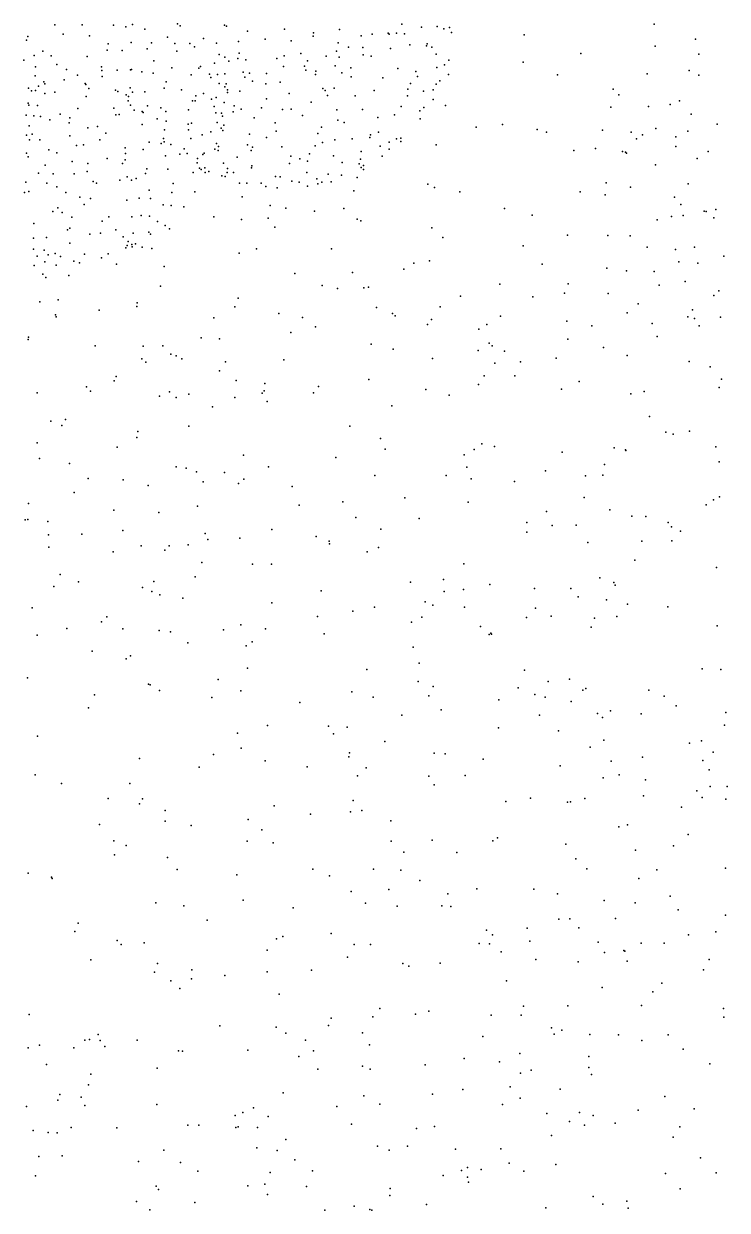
# Model space of a CAD drawing. Header units: metres. Extents: x -23.9 to 23.9, y -28.5 to 28.5.
# Drawn here: x -1.804 to 1.034, y -14.4 to -9.614 of the extents above; entities that cross this region are included whole.
import ezdxf

# ---------------------------------------------------------------- set-up
doc = ezdxf.new("R2010")
doc.units = ezdxf.units.M

msp = doc.modelspace()

# ---------------------------------------------------------------- linework, layer by layer
for p in [(-1.6791, -9.6183, 16.6543), (-1.569, -9.618, 16.7267), (-1.3651, -9.6171, 16.3463), (-1.1834, -9.6141, 8.1231), (-0.2793, -9.6157, 17.6895), (0.739, -9.6164, -1.8728), (-1.788, -9.6657, 19.0487), (-1.6455, -9.6559, 18.8928), (-1.5385, -9.6626, 18.8426), (-1.4423, -9.6198, 18.8083), (-1.3925, -9.6264, 16.5283), (-1.3152, -9.6358, 16.242), (-1.1728, -9.6231, 16.1335), (-0.9948, -9.6202, 16.0852), (-0.9864, -9.6243, 2.5216), (-0.9019, -9.6439, 16.0963), (-0.752, -9.6366, 16.1248), (-0.6371, -9.6641, 18.0022), (-0.6353, -9.6507, 16.1447), (-0.5301, -9.6371, 16.1755), (-0.4431, -9.6623, 17.8953), (-0.3982, -9.6561, 3.0317), (-0.3344, -9.6516, 9.7505), (-0.3301, -9.6559, 17.4563), (-0.3007, -9.6518, 17.5754), (-0.2679, -9.6551, 16.3447), (-0.1991, -9.6284, 16.4288), (-0.1367, -9.6259, 16.526), (-0.1095, -9.6348, 17.0367), (-0.087, -9.6293, 16.6683), (-0.0784, -9.6488, 16.7638), (0.2151, -9.6584, 11.775), (-1.793, -9.681, 19.2301), (-1.4639, -9.6951, 16.703), (-1.3713, -9.6892, 16.4668), (-1.2882, -9.6911, 16.3046), (-1.2237, -9.6683, 18.4452), (-1.1944, -9.6932, 18.355), (-1.134, -9.6937, 16.2069), (-1.1146, -9.7071, 18.2495), (-1.0794, -9.6734, 18.1509), (-1.0259, -9.6921, 16.161), (-0.9378, -9.6864, 18.004), (-0.8298, -9.677, 17.9954), (-0.7253, -9.6829, 17.9939), (-0.5354, -9.6913, 12.4591), (-0.4944, -9.7089, 6.0498), (-0.4364, -9.7097, 17.7756), (-0.3241, -9.7139, 16.303), (-0.2469, -9.6996, 17.2673), (-0.1799, -9.7027, 17.1708), (-0.1766, -9.6953, 16.475), (-0.1581, -9.7089, 3.3468), (0.7428, -9.7046, 14.4957), (0.9058, -9.6763, 11.6536), (-1.8042, -9.7615, 16.6313), (-1.762, -9.742, 19.1479), (-1.7266, -9.7254, 16.6502), (-1.6932, -9.7431, 18.8652), (-1.5485, -9.7458, 18.7793), (-1.4677, -9.7201, 18.7363), (-1.407, -9.7223, 18.6734), (-1.3062, -9.7159, 18.4944), (-1.1861, -9.7246, 16.2778), (-1.0156, -9.7383, 18.0682), (-0.9927, -9.7492, 3.4614), (-0.9407, -9.7539, 13.3255), (-0.9346, -9.7334, 16.1617), (-0.9081, -9.7595, 17.8411), (-0.7831, -9.7539, 16.1489), (-0.754, -9.7436, 17.9125), (-0.6868, -9.7348, 16.1496), (-0.5836, -9.7445, 16.1696), (-0.5427, -9.7243, 13.0269), (-0.5318, -9.7495, 3.3476), (-0.4354, -9.7393, 17.5238), (-0.4031, -9.7449, 17.3898), (-0.1401, -9.7374, 17.0886), (-0.0895, -9.7608, 16.8142), (0.4433, -9.7343, 15.9588), (0.9189, -9.7363, 4.6803), (-1.7567, -9.7878, 9.8859), (-1.6706, -9.7784, 16.6885), (-1.6316, -9.7986, 18.7576), (-1.4904, -9.7881, 18.6743), (-1.4892, -9.8022, 16.794), (-1.4277, -9.8008, 16.7174), (-1.373, -9.7998, 18.5644), (-1.3698, -9.7992, 16.5776), (-1.3283, -9.8083, 16.4984), (-1.2796, -9.7633, 16.4025), (-1.2062, -9.7914, 16.3341), (-1.0973, -9.7936, 18.2445), (-1.0916, -9.7868, 17.4331), (-1.0341, -9.7729, 11.1378), (-0.9773, -9.7656, 6.1464), (-0.9191, -9.8096, 17.7088), (-0.7563, -9.787, 17.8061), (-0.671, -9.7859, 6.5165), (-0.6663, -9.8008, 17.7374), (-0.6593, -9.7638, 17.8395), (-0.6262, -9.8053, 17.6632), (-0.5473, -9.7844, 17.6404), (-0.4847, -9.7916, 16.223), (-0.2953, -9.7953, 17.289), (-0.2229, -9.8072, 16.4564), (-0.1373, -9.791, 16.6121), (-0.1071, -9.7804, 16.72), (0.2104, -9.7687, 7.064), (0.881, -9.803, 2.1051), (-1.7576, -9.8244, 19.0128), (-1.7237, -9.8486, 16.6943), (-1.7189, -9.8564, 12.606), (-1.6412, -9.8407, 7.6661), (-1.5871, -9.822, 16.7651), (-1.5557, -9.8547, 18.6374), (-1.4873, -9.8263, 13.2066), (-1.2818, -9.8136, 18.4599), (-1.2299, -9.8487, 17.2777), (-1.1281, -9.8197, 16.2896), (-1.0553, -9.8175, 2.0223), (-1.0496, -9.8316, 17.5234), (-1.023, -9.8184, 18.1006), (-1.0154, -9.855, 16.2398), (-0.993, -9.8156, 17.4281), (-0.9873, -9.8568, 17.9388), (-0.912, -9.8296, 16.1907), (-0.894, -9.8138, 17.5908), (-0.8806, -9.8452, 8.2214), (-0.8279, -9.8565, 17.5151), (-0.8247, -9.8142, 17.6567), (-0.7701, -9.8502, 16.1812), (-0.6273, -9.8194, 17.5732), (-0.5202, -9.8123, 17.507), (-0.4835, -9.8279, 4.7171), (-0.3551, -9.8324, 16.3234), (-0.2437, -9.8556, -0.004), (-0.2152, -9.8266, 17.1639), (-0.1403, -9.8579, 16.6737), (-0.126, -9.8448, 16.8893), (-0.0902, -9.8191, 11.071), (0.3496, -9.8206, 10.5057), (0.7112, -9.8165, 11.4032), (0.9194, -9.8216, 7.2006), (-1.7845, -9.8735, 19.329), (-1.7731, -9.8848, 18.7789), (-1.7573, -9.8834, 19.2497), (-1.7446, -9.8656, 19.1187), (-1.7187, -9.8959, 15.6086), (-1.6788, -9.8905, 18.6566), (-1.5533, -9.8593, 8.1518), (-1.5411, -9.8749, 16.8227), (-1.4337, -9.8817, 0.03), (-1.4247, -9.887, 18.5422), (-1.3914, -9.9012, 16.7566), (-1.375, -9.873, 9.7501), (-1.3652, -9.8906, 16.6579), (-1.3157, -9.8892, 16.5354), (-1.2373, -9.8745, 16.4109), (-1.1675, -9.8801, 18.3572), (-1.1104, -9.9054, 17.4808), (-1.0793, -9.8949, 16.2867), (-0.9933, -9.8684, 17.6053), (-0.9822, -9.8805, 17.7226), (-0.9822, -9.8911, 17.8413), (-0.9322, -9.8855, 17.4627), (-0.7335, -9.8958, 5.5947), (-0.5972, -9.8747, 17.4521), (-0.588, -9.884, 16.2185), (-0.578, -9.904, 6.9493), (-0.5513, -9.8742, 0.1819), (-0.4668, -9.9045, 16.2792), (-0.3905, -9.8829, 17.3227), (-0.2554, -9.9043, 17.1695), (-0.2544, -9.8775, 10.5925), (-0.191, -9.8863, 17.0721), (-0.1517, -9.8812, 16.9808), (0.5743, -9.878, 16.5729), (0.5963, -9.9008, 5.15), (-1.7864, -9.934, 18.869), (-1.7842, -9.9426, 16.7219), (-1.7487, -9.9435, 19.0739), (-1.552, -9.9077, 10.2244), (-1.3828, -9.9254, 16.8617), (-1.3812, -9.9072, 17.0824), (-1.3728, -9.9427, 17.1752), (-1.3055, -9.9449, 17.2881), (-1.2513, -9.9529, 16.5003), (-1.123, -9.9256, 11.6611), (-1.1123, -9.9257, 18.2805), (-1.0469, -9.9183, 17.357), (-1.0363, -9.9474, 18.1378), (-1.0276, -9.9118, 5.7699), (-0.996, -9.9314, 18.0052), (-0.9554, -9.945, 1.5247), (-0.8446, -9.9533, 16.2453), (-0.8248, -9.9167, 17.4258), (-0.6443, -9.9311, 17.4081), (-0.2808, -9.9482, 16.4823), (-0.19, -9.9515, 16.9476), (-0.1521, -9.9195, 16.8027), (-0.1031, -9.9435, 4.4541), (0.5644, -9.95, 15.0474), (0.7168, -9.9474, 15.4185), (0.8039, -9.9403, 10.8018), (0.8417, -9.9249, -1.4604), (-1.7941, -9.9827, 18.5972), (-1.7633, -9.986, 18.9882), (-1.7368, -9.9887, 16.7747), (-1.6566, -9.9784, 16.8075), (-1.6187, -9.9941, 7.3376), (-1.5853, -9.9562, 16.8515), (-1.4401, -9.9545, 16.9451), (-1.4332, -9.9817, 17.0906), (-1.4192, -9.9797, 16.2118), (-1.3593, -9.9624, 18.498), (-1.3263, -9.9681, 16.9091), (-1.3227, -9.9716, 6.8737), (-1.2665, -9.9974, 16.5982), (-1.2311, -9.9679, 17.3418), (-1.1391, -9.9618, 17.2579), (-1.0286, -9.9728, 17.6559), (-1.0065, -9.9743, 16.3087), (-1.0016, -9.9868, 17.7759), (-0.9592, -9.9693, 17.3574), (-0.9276, -9.9582, 16.2645), (-0.8744, -9.9937, 17.3648), (-0.7597, -9.9605, 16.2384), (-0.7248, -9.9585, 17.4005), (-0.6795, -9.9837, 16.2662), (-0.5415, -9.962, 17.3537), (-0.4373, -9.9605, 17.3039), (-0.3754, -9.9917, 17.2201), (-0.3078, -9.9812, 17.1631), (-0.2064, -9.9656, 16.6624), (-0.2053, -9.9973, 16.8327), (0.8886, -9.9785, 6.5854), (-1.7819, -10.0256, 19.2858), (-1.6993, -10.002, 1.1673), (-1.6214, -10.0142, 18.5769), (-1.5455, -10.0346, 4.5072), (-1.507, -10.0285, 17.0304), (-1.3261, -10.0199, 17.227), (-1.2362, -10.0417, 17.0393), (-1.229, -10.0065, 17.127), (-1.1402, -10.0196, 17.3955), (-1.1391, -10.0419, 3.7067), (-1.1275, -10.0152, 18.2836), (-1.0244, -10.012, 17.298), (-1.0083, -10.0356, 0.0427), (-1.0007, -10.0449, 17.8409), (-0.9974, -10.0232, 17.9263), (-0.7894, -10.0141, 17.363), (-0.7852, -10.0472, 7.8219), (-0.603, -10.0315, 13.2257), (-0.5376, -10.0036, 5.1312), (-0.5109, -10.0125, 16.3392), (0.0206, -10.0313, 7.2349), (0.1269, -10.0207, 11.4098), (0.2668, -10.0402, 9.9272), (0.5304, -10.0431, 6.4123), (0.7456, -10.0366, 7.5805), (0.8757, -10.0474, -2.3655), (0.9938, -10.0188, 0.4039), (-1.7924, -10.0639, 18.9185), (-1.7803, -10.0818, 19.0058), (-1.7703, -10.0589, 19.1861), (-1.739, -10.0818, 18.5487), (-1.6181, -10.0657, 16.935), (-1.4974, -10.0827, 17.1505), (-1.4724, -10.0554, 18.5276), (-1.2977, -10.0918, 18.425), (-1.2497, -10.0969, 17.3851), (-1.2408, -10.0775, 16.908), (-1.2375, -10.0908, 16.8031), (-1.1301, -10.077, 17.1407), (-1.0847, -10.0621, 17.5667), (-1.0494, -10.0501, 18.1379), (-1.0266, -10.0966, 17.7691), (-0.8932, -10.0599, 16.3307), (-0.8252, -10.0734, 17.3084), (-0.6183, -10.0571, 17.3131), (-0.599, -10.0933, 1.1548), (-0.5484, -10.0817, 16.3886), (-0.4797, -10.0782, 17.217), (-0.4082, -10.0735, 0.5921), (-0.4052, -10.0626, 16.4692), (-0.3724, -10.0521, 17.1549), (-0.3295, -10.0923, 17.0118), (-0.2997, -10.078, 16.651), (-0.2834, -10.0761, 16.9302), (-0.2831, -10.0897, 16.836), (0.3046, -10.0518, 0.5329), (0.6464, -10.0515, 4.7436), (0.6676, -10.0777, 3.3866), (0.6924, -10.0626, 11.1443), (0.8263, -10.0704, 5.649), (-1.7936, -10.1355, 19.1557), (-1.7032, -10.1226, 5.5659), (-1.6703, -10.1353, 16.9812), (-1.5916, -10.1047, 18.5361), (-1.5629, -10.1031, 17.0863), (-1.3949, -10.1151, 18.4762), (-1.3934, -10.1376, 7.6414), (-1.3217, -10.1208, 17.344), (-1.2109, -10.1018, 16.7105), (-1.1738, -10.1402, 16.847), (-1.1566, -10.1192, 16.6335), (-1.1442, -10.1371, 17.5256), (-1.0817, -10.1413, 17.0831), (-1.0763, -10.1358, 16.5367), (-1.0335, -10.12, 17.9928), (-1.02, -10.1248, 17.1671), (-1.0181, -10.1089, 17.8932), (-0.9012, -10.1026, 11.2641), (-0.8861, -10.1252, 16.408), (-0.8818, -10.1116, 17.255), (-0.7624, -10.1103, 16.362), (-0.6513, -10.1394, 16.4251), (-0.6289, -10.1071, 7.5196), (-0.4422, -10.1298, 16.5289), (-0.3665, -10.1074, 16.6037), (-0.3304, -10.1194, 16.7399), (-0.1401, -10.1025, 0.3431), (0.4151, -10.1252, 11.6254), (0.5027, -10.1175, 10.6263), (0.611, -10.1297, 7.0421), (0.6235, -10.1325, 12.1268), (0.6275, -10.1361, 18.0838), (0.827, -10.1092, 6.2135), (0.957, -10.1288, 2.5094), (-1.7865, -10.1511, 16.9309), (-1.7181, -10.1852, 18.5127), (-1.6082, -10.1691, 17.1525), (-1.5461, -10.1775, 17.2287), (-1.468, -10.1574, 18.4888), (-1.4061, -10.1774, 17.3186), (-1.3954, -10.1624, 10.6829), (-1.2318, -10.1463, 18.3532), (-1.1041, -10.175, 16.7009), (-1.1031, -10.1578, 18.1675), (-0.9987, -10.1766, 17.0911), (-0.9426, -10.1527, 16.4701), (-0.8837, -10.1875, 17.1459), (-0.7326, -10.1778, 16.4633), (-0.7267, -10.1477, 17.2213), (-0.6905, -10.1596, 3.4579), (-0.6598, -10.1681, 5.4026), (-0.5549, -10.1466, 17.1667), (-0.5192, -10.1739, 17.0934), (-0.4512, -10.1789, 11.1093), (-0.4449, -10.161, 17.0424), (-0.4331, -10.1853, 16.9424), (-0.358, -10.1486, 16.8342), (0.7444, -10.1838, -1.9474), (0.9127, -10.1583, 17.7323), (-1.7444, -10.2165, 17.109), (-1.6856, -10.219, 17.2156), (-1.6001, -10.2197, 17.283), (-1.5481, -10.2096, 18.4902), (-1.3873, -10.2317, 13.2927), (-1.3502, -10.2386, 10.2323), (-1.3124, -10.2177, 15.9344), (-1.3081, -10.199, 18.3864), (-1.2226, -10.2002, 17.4583), (-1.1205, -10.2138, 17.6301), (-1.0953, -10.197, 1.2965), (-1.0886, -10.2016, 16.8293), (-1.0731, -10.195, 16.9537), (-1.0727, -10.2143, 17.773), (-1.0571, -10.2103, 17.8726), (-1.0052, -10.2278, 16.7411), (-0.9915, -10.2305, 16.9193), (-0.9835, -10.2147, 17.0076), (-0.9824, -10.1978, 4.5085), (-0.9573, -10.2142, 11.5954), (-0.8854, -10.1947, 7.1003), (-0.7885, -10.2302, 16.5667), (-0.7697, -10.2313, 17.079), (-0.6619, -10.2145, 16.5464), (-0.6211, -10.2394, 16.63), (-0.5754, -10.2205, 17.028), (-0.5228, -10.2243, 16.9471), (-0.4588, -10.2339, 2.6173), (-0.4429, -10.1935, 16.7089), (-0.4338, -10.2026, 16.8217), (-1.7956, -10.253, 17.2098), (-1.7111, -10.2571, 17.2914), (-1.6706, -10.2717, 18.4648), (-1.5241, -10.2502, 6.8084), (-1.5105, -10.2566, 17.3249), (-1.4169, -10.2445, 18.4191), (-1.3689, -10.2451, 9.8396), (-1.2985, -10.285, 18.3067), (-1.2014, -10.2582, 17.5434), (-0.9338, -10.2568, 16.7752), (-0.9041, -10.2566, 16.9408), (-0.8463, -10.2565, 16.6603), (-0.8279, -10.2707, 16.8939), (-0.7822, -10.2764, 16.7542), (-0.722, -10.2494, 16.6251), (-0.6924, -10.2536, 16.9959), (-0.6596, -10.2688, 16.8748), (-0.6181, -10.26, 16.731), (-0.602, -10.2526, 10.7726), (-0.5637, -10.2518, 16.8358), (-0.4719, -10.2878, 12.9594), (-0.1737, -10.2615, 4.163), (-0.1471, -10.2742, 9.8229), (0.5458, -10.2559, 15.7633), (0.6444, -10.2728, 18.5728), (0.8758, -10.2602, 3.1439), (-1.8017, -10.295, -0.0656), (-1.7831, -10.2904, 18.4365), (-1.6339, -10.2944, 17.3302), (-1.5776, -10.3138, 18.4218), (-1.5347, -10.3188, 15.5335), (-1.388, -10.3261, 18.3467), (-1.3389, -10.3178, 12.1399), (-1.2923, -10.3196, 17.508), (-1.2065, -10.2952, 18.2004), (-1.1142, -10.2925, 17.8622), (-0.9227, -10.312, 3.806), (-0.0449, -10.2925, 11.6162), (0.4403, -10.2915, 16.486), (0.5422, -10.3041, 5.0253), (0.8214, -10.3139, 0.615), (-1.6874, -10.372, 18.3874), (-1.6671, -10.3562, 0.9369), (-1.6493, -10.3755, 17.3918), (-1.5597, -10.343, 7.9362), (-1.2423, -10.3441, 17.5825), (-1.2089, -10.3466, 18.125), (-1.1582, -10.3525, 17.9247), (-0.81, -10.3466, 1.8913), (-0.7466, -10.358, 4.3203), (-0.6306, -10.3694, 10.367), (-0.5121, -10.3588, 2.219), (0.1359, -10.3592, 6.5974), (0.8463, -10.343, 7.2321), (0.9412, -10.3697, 14.9251), (0.9492, -10.3711, 12.3272), (0.9886, -10.3636, 10.6296), (-1.7635, -10.4193, 17.4513), (-1.6098, -10.3949, 4.8391), (-1.4876, -10.4104, 17.4721), (-1.4608, -10.3932, 18.3091), (-1.3682, -10.3925, 18.2539), (-1.33, -10.3871, 17.5509), (-1.2967, -10.3899, 18.1822), (-1.2649, -10.4115, 17.6938), (-1.233, -10.4272, 17.8941), (-1.0369, -10.3924, 7.998), (-0.9252, -10.4037, 10.6269), (-0.8175, -10.3979, 0.925), (-0.4595, -10.402, 3.6912), (-0.4448, -10.4091, 11.8293), (0.247, -10.3856, 2.276), (0.7518, -10.405, 5.5668), (0.8089, -10.3915, 7.7865), (0.8569, -10.3873, 10.9906), (0.9805, -10.3969, -1.586), (-1.7647, -10.4789, 17.5368), (-1.7119, -10.4767, 18.251), (-1.627, -10.4447, 17.4788), (-1.6184, -10.4383, 18.3023), (-1.5369, -10.4628, 17.5236), (-1.4947, -10.4593, 18.2359), (-1.432, -10.4455, 17.5548), (-1.4027, -10.4739, 18.14), (-1.3633, -10.4588, 17.6412), (-1.3001, -10.4552, 18.0233), (-1.2932, -10.4628, 17.8358), (-1.2164, -10.4412, 0.0622), (-0.7914, -10.4344, 5.0696), (-0.1583, -10.437, 2.4533), (-0.113, -10.4761, 9.505), (0.3898, -10.467, 11.5829), (0.5519, -10.4686, 1.6872), (0.6422, -10.4692, 12.1743), (-1.7649, -10.5239, 18.1508), (-1.7214, -10.527, 17.6169), (-1.6178, -10.4995, 18.2145), (-1.3924, -10.5178, 9.584), (-1.3872, -10.5085, 18.0361), (-1.3825, -10.4929, 14.8495), (-1.3683, -10.5049, 17.7676), (-1.3666, -10.5139, 17.9242), (-1.3528, -10.5016, 14.2122), (-1.3266, -10.515, -0.3163), (-1.2879, -10.5202, 0.9661), (-0.8645, -10.5218, 6.3716), (-0.5629, -10.5226, 1.633), (0.211, -10.5093, 6.2352), (0.7104, -10.5158, 4.7563), (0.8252, -10.524, 15.6557), (0.9017, -10.5153, 16.807), (-1.7497, -10.5511, 17.6945), (-1.7195, -10.5749, 17.9838), (-1.7058, -10.5458, 14.7345), (-1.677, -10.5405, 18.133), (-1.6557, -10.5531, 17.6818), (-1.6021, -10.5715, 17.9852), (-1.5592, -10.5439, 17.6874), (-1.4907, -10.5587, 17.921), (-1.4632, -10.5421, 17.7921), (-0.9353, -10.5396, 13.179), (-0.1667, -10.5709, 17.4285), (0.8394, -10.5742, -2.0211), (1.0199, -10.5509, 17.5125), (-1.7614, -10.5897, 5.5268), (-1.6731, -10.5885, 17.8682), (-1.5786, -10.5781, 17.904), (-1.4294, -10.5837, 12.4867), (-1.2371, -10.5933, 6.9965), (-0.7103, -10.6213, 12.8443), (-0.4776, -10.6174, 2.7013), (-0.2703, -10.6037, 0.6609), (-0.2306, -10.5804, 16.6419), (0.2875, -10.5838, 7.5309), (0.548, -10.6006, 16.0075), (0.6279, -10.6107, 3.0064), (0.739, -10.6131, 5.9334), (0.9153, -10.5794, -2.3751), (-1.7272, -10.6241, 14.2095), (-1.7154, -10.6376, 12.1896), (-1.6226, -10.6293, 7.1474), (-0.5998, -10.6701, 16.4783), (0.1166, -10.6643, 1.7581), (0.3927, -10.6631, 7.2052), (0.7599, -10.6686, 1.2276), (0.8645, -10.6533, 7.3902), (-1.2522, -10.6719, 12.9317), (-0.5377, -10.682, 3.3977), (-0.4314, -10.6791, 17.0504), (-0.4138, -10.6767, 1.3586), (-0.0419, -10.7125, 16.3513), (0.2496, -10.716, 17.5131), (0.3776, -10.7005, 18.2174), (0.5539, -10.702, 18.6524), (0.9797, -10.7098, 12.2246), (1.0008, -10.6919, 8.8969), (-1.7386, -10.7358, -0.57), (-1.6656, -10.7272, -2.9243), (-1.3482, -10.7552, 15.1266), (-1.3463, -10.7404, 7.8706), (-0.9526, -10.7559, 7.2763), (-0.939, -10.7204, 8.0862), (-0.3815, -10.7586, 16.2073), (-0.1247, -10.7564, 14.7638), (0.6747, -10.7436, 11.2425), (-1.676, -10.7884, -3.2631), (-1.6732, -10.7968, 17.0797), (-1.4995, -10.7693, 9.9264), (-1.0378, -10.8008, 14.019), (-0.7753, -10.7823, 16.8292), (-0.6799, -10.7983, 17.8923), (-0.3168, -10.7828, 14.4151), (-0.3058, -10.7926, 18.2024), (-0.1586, -10.8072, 10.1873), (0.1189, -10.7939, 16.9918), (0.3868, -10.8131, 2.5874), (0.6308, -10.7795, 8.4454), (0.8756, -10.7966, 18.8584), (0.8945, -10.7683, 10.5868), (0.9017, -10.8027, 4.9805), (1.0069, -10.7973, 5.3672), (-0.7271, -10.8595, 10.432), (-0.627, -10.8371, 14.8818), (-0.1752, -10.8269, 3.5922), (0.0318, -10.8462, 2.4538), (0.0639, -10.8265, 0.6502), (0.488, -10.833, 17.7976), (0.7317, -10.8225, 16.3061), (0.9202, -10.8324, 15.9197), (-1.7866, -10.888, -2.5445), (-1.7854, -10.8789, 7.4633), (-1.0883, -10.8806, 5.7901), (-1.0147, -10.8846, 6.6284), (-0.4031, -10.9063, 2.9737), (0.0735, -10.902, 14.4407), (0.3911, -10.8863, 3.358), (0.7517, -10.8758, 17.3422), (-1.516, -10.9136, 0.7474), (-1.3219, -10.9142, 10.334), (-1.2427, -10.9132, -4.4596), (-1.2102, -10.9464, -4.0762), (-1.1889, -10.9529, -0.4166), (-0.3135, -10.9265, 18.5751), (0.0295, -10.9315, 15.0458), (0.0853, -10.9128, 7.4441), (0.1349, -10.9349, 17.9637), (0.5353, -10.9195, 1.0989), (0.6303, -10.952, 2.9994), (-1.3283, -10.9659, 17.6462), (-1.3116, -10.979, 13.8636), (-1.1663, -10.965, -3.0887), (-0.9901, -10.9774, -0.0223), (-0.7545, -10.9698, 6.9693), (-0.1554, -10.9642, 1.0508), (0.096, -10.9826, 16.1852), (0.2004, -10.9777, 6.8576), (0.344, -10.9627, 1.3955), (0.8804, -10.9758, 11.8691), (0.9652, -10.9984, -1.846), (-1.4388, -11.0543, 16.5475), (-1.4309, -11.0363, 9.1868), (-1.0148, -11.0138, 15.117), (-0.9466, -11.0529, 7.9115), (-0.4119, -11.049, 10.3282), (0.0529, -11.0342, 8.2325), (0.1765, -11.0348, 1.0525), (1.0113, -11.0477, 6.1174), (-1.5513, -11.0792, 12.9628), (-1.5354, -11.0954, -4.5205), (-1.216, -11.0981, 18.112), (-0.8345, -11.0942, 14.1033), (-0.8311, -11.0655, 18.7366), (-0.615, -11.0771, -4.1581), (-0.1813, -11.0891, 16.0126), (0.0312, -11.0685, 18.9287), (0.3656, -11.0878, 16.9094), (0.436, -11.0568, 2.3033), (0.6986, -11.098, 18.5683), (1.0015, -11.0807, 8.4026), (-1.7504, -11.1033, 6.5037), (-1.2567, -11.1164, 5.9895), (-1.1887, -11.1211, -0.7298), (-1.1384, -11.1076, 6.4029), (-0.9519, -11.1222, -4.8512), (-0.8416, -11.1041, -0.8352), (-0.8219, -11.1381, 7.4724), (-0.6352, -11.1024, 15.2081), (-0.0881, -11.1124, 14.1096), (0.6457, -11.1066, 9.8707), (-1.0432, -11.1597, 0.2657), (-0.3191, -11.1551, 19.1539), (-1.6949, -11.2176, 17.699), (-1.6498, -11.2344, 0.7095), (-1.6355, -11.21, -4.1962), (-1.1378, -11.2366, 16.503), (-0.4887, -11.237, 14.0501), (0.7202, -11.1987, 7.1046), (-1.3485, -11.2831, -2.374), (-1.3434, -11.259, 10.3387), (-0.3645, -11.287, 15.3645), (0.7866, -11.2612, 6.2888), (0.816, -11.2696, 2.6801), (0.8813, -11.2578, 15.4979), (-1.7506, -11.3039, 16.1033), (-1.4267, -11.3224, -4.867), (-0.3466, -11.3293, 3.284), (0.0129, -11.3317, 19.3421), (0.0441, -11.3086, 2.1449), (0.095, -11.3196, 10.3058), (0.5772, -11.3248, 15.7475), (0.6234, -11.3332, 3.3122), (0.6243, -11.3354, 6.6326), (0.9882, -11.3205, 19.024), (-1.7407, -11.3676, 12.6447), (-1.62, -11.3877, 15.1169), (-0.9169, -11.3548, 16.2112), (-0.5452, -11.3631, -3.942), (-0.0272, -11.3529, 15.3175), (0.3682, -11.3423, 18.5653), (1.0021, -11.3815, 7.3443), (-1.1895, -11.401, 7.8468), (-1.1486, -11.4065, 15.1208), (-1.1068, -11.4209, -2.5771), (-0.9938, -11.4239, 10.4306), (-0.8162, -11.4015, 15.8642), (-0.3871, -11.436, -4.3173), (-0.1004, -11.4366, 15.8201), (-0.0168, -11.4019, 7.8833), (0.3011, -11.4171, 15.028), (0.4622, -11.437, 18.9511), (0.5325, -11.4348, 13.9671), (0.539, -11.3913, 14.3905), (-1.5442, -11.4481, -0.6216), (-1.4028, -11.4538, 6.4164), (-1.3017, -11.4771, -1.0425), (-1.08, -11.4611, 0.1105), (-0.9383, -11.4682, 18.7955), (-0.9156, -11.4508, -3.673), (-0.7206, -11.4801, 7.015), (0.0004, -11.45, 3.4914), (0.176, -11.46, 7.4342), (-1.6009, -11.5042, 0.4874), (-0.266, -11.5259, -0.673), (0.4567, -11.5244, 10.0733), (1.0028, -11.5217, 4.6003), (-1.7848, -11.5495, 8.1143), (-1.4412, -11.5758, 16.413), (-1.103, -11.5598, -3.3256), (-0.6923, -11.556, 14.1396), (-0.5167, -11.5424, 2.7035), (-0.0116, -11.5442, 14.0758), (0.5607, -11.5746, 8.4546), (0.9488, -11.5551, 12.0691), (0.9789, -11.5343, 18.6211), (-1.7978, -11.6146, -0.1063), (-1.7875, -11.6142, 13.7991), (-1.7064, -11.6221, 14.8587), (-1.2589, -11.5848, 18.3603), (-0.4647, -11.6057, 3.0569), (-0.2092, -11.6102, 10.2901), (0.2262, -11.6258, 18.2369), (0.3047, -11.5816, 19.3023), (0.6494, -11.6007, 18.3451), (0.705, -11.6021, 11.7038), (0.7951, -11.6262, 2.678), (-1.7044, -11.6757, 16.1937), (-1.5703, -11.6721, 7.5941), (-1.4037, -11.6586, 14.1213), (-1.0727, -11.6696, 6.6042), (-0.8037, -11.6538, 15.0971), (-0.364, -11.6524, -0.1287), (0.2259, -11.6641, 7.9933), (0.3283, -11.6381, 3.4447), (0.4249, -11.6362, 15.5042), (0.8097, -11.6433, 11.1611), (0.846, -11.6603, 14.8073), (-1.331, -11.7192, 14.8664), (-1.217, -11.7202, 9.6664), (-1.1407, -11.7162, 10.0567), (-1.0615, -11.6948, 14.3308), (-0.932, -11.689, -1.2229), (-0.6246, -11.6827, 7.4521), (-0.5715, -11.7008, 8.1216), (-0.5711, -11.7113, 10.2289), (0.4718, -11.7058, 11.1441), (0.6896, -11.7015, 9.1051), (0.8106, -11.7003, 7.5375), (-1.7025, -11.7252, 17.6474), (-1.4439, -11.7435, -0.0918), (-1.2343, -11.7374, -5.4044), (-0.4181, -11.7441, 19.4387), (-0.3723, -11.7264, 15.3061), (-1.0862, -11.7872, 16.5276), (-0.8807, -11.7934, 14.7081), (-0.8051, -11.7934, -3.743), (-0.0282, -11.7921, 19.4742), (0.6611, -11.7777, 3.1085), (0.9903, -11.8072, 13.5478), (-1.6573, -11.8349, -3.5159), (-1.5829, -11.8645, -0.4424), (-1.2789, -11.8633, -3.3126), (-1.1131, -11.8445, 16.0059), (-0.2439, -11.8667, 7.3332), (-0.1109, -11.8552, 7.6464), (0.5196, -11.8489, 18.7141), (-1.6829, -11.8832, -4.3153), (-1.3253, -11.8878, -2.6075), (-1.2872, -11.9045, 6.8417), (-0.6043, -11.9012, 15.5362), (-0.1082, -11.9042, 16.8942), (-0.0299, -11.8956, 3.2815), (0.0756, -11.8752, 15.0374), (0.2562, -11.8917, 9.2922), (0.4026, -11.8921, 13.6617), (0.577, -11.8682, 14.8814), (0.5823, -11.8784, 12.1888), (-1.2554, -11.917, 7.7499), (-1.1627, -11.931, -3.7635), (-0.803, -11.9493, 18.8147), (-0.185, -11.946, 10.34), (-0.1543, -11.959, 8.0472), (0.4327, -11.9255, 11.707), (0.5467, -11.9376, 8.1573), (0.6312, -11.9556, 15.3455), (-1.7708, -11.9705, 7.8713), (-1.4683, -12.0059, 17.6439), (-0.6192, -12.0042, 14.5069), (-0.4759, -11.983, -0.067), (-0.3886, -11.9676, -0.8996), (-0.1983, -12.0073, 2.7703), (-0.0266, -11.967, 2.4457), (0.2246, -12.009, 14.7131), (0.2602, -11.9715, 16.6229), (0.3233, -12.0029, 2.4926), (0.588, -12.0047, 19.5408), (0.7946, -11.9664, 13.239), (-1.63, -12.0536, -2.7099), (-1.4907, -12.0265, -4.0356), (-1.4044, -12.054, -2.9747), (-0.9976, -12.0592, -5.1496), (-0.9283, -12.039, 7.1482), (-0.8293, -12.0549, 19.2279), (-0.2392, -12.0281, 15.0061), (0.0383, -12.0456, 8.5172), (0.4853, -12.0472, 9.6376), (0.4988, -12.0122, 2.7845), (0.993, -12.0419, 7.9149), (-1.7506, -12.08, -3.1416), (-1.2574, -12.0614, 16.6934), (-1.2124, -12.0665, -0.0154), (-0.5924, -12.0745, -4.3462), (0.0732, -12.0769, 14.3606), (0.0804, -12.0722, 3.0129), (0.083, -12.0763, 10.7875), (-1.5285, -12.1453, 7.6491), (-1.1427, -12.1113, 18.472), (-0.9072, -12.1234, -1.093), (-0.8829, -12.1076, -3.9537), (-0.2336, -12.1282, 17.1844), (-1.3906, -12.1752, -0.3235), (-1.3736, -12.164, 18.0782), (-0.2087, -12.1937, 19.7241), (-0.9008, -12.2135, 9.9616), (-0.4199, -12.218, 10.3182), (0.2161, -12.2217, 19.6367), (0.9325, -12.2158, 18.8139), (1.0081, -12.2184, 16.7717), (-1.7892, -12.2524, -2.2636), (-1.3013, -12.2778, -5.6662), (-1.2937, -12.2809, 9.1826), (-1.0197, -12.2584, -4.3233), (-0.2132, -12.267, 15.4625), (-0.1529, -12.2865, 8.302), (0.1904, -12.2931, 11.0962), (0.3111, -12.2672, 7.7761), (0.3973, -12.2582, 13.7007), (0.4635, -12.295, 15.2448), (-1.5183, -12.3202, -4.438), (-1.2567, -12.3039, -0.6678), (-1.0455, -12.3315, -4.8577), (-0.9278, -12.3047, 9.5724), (-0.4807, -12.3083, -1.0402), (-0.3941, -12.3303, 7.0307), (-0.1692, -12.3248, 16.6528), (0.1131, -12.3411, 10.553), (0.2578, -12.3194, 9.3941), (0.2995, -12.3307, 18.6192), (0.4521, -12.3018, 11.5013), (0.7171, -12.3017, 9.9441), (0.7797, -12.3267, 12.9611), (-1.543, -12.3729, 17.4771), (-0.6901, -12.3521, -0.3647), (-0.1205, -12.3812, 2.0566), (0.404, -12.3482, 2.1165), (0.5628, -12.3855, 12.2179), (0.8284, -12.3649, 14.8286), (1.0281, -12.3915, 9.1819), (-0.2788, -12.403, 2.3883), (0.2761, -12.4027, 8.2279), (0.5102, -12.3963, 8.7666), (0.5302, -12.4124, 7.4048), (0.6871, -12.3975, 13.3682), (-1.7491, -12.4876, 7.455), (-0.9419, -12.475, -0.6373), (-0.8204, -12.4442, 16.3314), (-0.5742, -12.4475, 16.7342), (-0.5542, -12.4778, 10.127), (-0.4987, -12.4514, 19.7653), (0.1107, -12.4534, 10.01), (0.3532, -12.4655, 19.8753), (1.0229, -12.4431, 19.771), (-0.9272, -12.536, 7.0628), (-0.3472, -12.5089, -1.4831), (0.4816, -12.5325, 11.8682), (0.5361, -12.5033, 14.6778), (0.8815, -12.5158, 4.2697), (0.9302, -12.5059, 4.8212), (-1.3377, -12.5782, -1.0534), (-1.0384, -12.5617, 16.7223), (-0.4932, -12.5712, -0.6279), (-0.4894, -12.5546, 16.3148), (-0.1484, -12.5563, 16.274), (-0.1037, -12.5588, 7.2718), (0.0488, -12.5809, 19.74), (0.6921, -12.5715, 2.567), (0.9775, -12.5523, 12.8034), (-1.0959, -12.6126, 8.8925), (-0.8301, -12.5869, -1.7271), (-0.6612, -12.6106, 9.6123), (-0.4222, -12.6157, 9.0888), (0.3597, -12.6067, 2.9241), (0.5662, -12.588, 1.9391), (0.9355, -12.5859, 13.8188), (0.9614, -12.6227, 15.3223), (-1.7575, -12.6429, -4.597), (-1.6521, -12.678, 6.5316), (-1.3755, -12.6783, 17.1596), (-0.4576, -12.6472, 17.054), (-0.1697, -12.6488, 15.7279), (-0.0235, -12.6458, 9.5493), (0.5337, -12.655, 10.2889), (0.5978, -12.6436, 8.4513), (0.7046, -12.664, 19.9388), (-0.1479, -12.6837, -0.958), (0.6959, -12.7279, 11.617), (0.9109, -12.7076, 12.2117), (0.9658, -12.69, 7.4536), (1.0342, -12.6905, 8.2881), (-1.4633, -12.739, 9.1816), (-1.3377, -12.7601, -4.9413), (-1.3254, -12.7404, -5.285), (-0.7937, -12.7684, 19.496), (-0.4748, -12.7466, 2.1516), (0.1404, -12.7512, 15.5618), (0.2408, -12.7369, 1.7085), (0.3901, -12.7531, 16.2723), (0.4012, -12.7517, 10.6159), (0.4589, -12.7392, 10.9991), (0.8492, -12.7733, 13.2406), (0.9335, -12.7345, 16.8096), (1.0278, -12.7419, 11.0281), (-1.2334, -12.7875, 18.4423), (-0.8984, -12.8241, 9.0708), (-0.647, -12.8015, 7.0681), (-0.4856, -12.792, 2.5796), (-0.44, -12.7878, 19.7135), (-1.4981, -12.8433, 6.0286), (-1.2339, -12.8304, 6.9185), (-1.1284, -12.8473, 17.5678), (-0.8442, -12.8653, 17.2674), (-0.3228, -12.8287, 17.5712), (0.5963, -12.8535, 7.1694), (0.6317, -12.8448, 2.8456), (-1.4407, -12.9102, -1.2583), (-0.9027, -12.9111, -1.8185), (-0.7972, -12.9175, -0.4524), (-0.3219, -12.9115, 1.8583), (-0.1563, -12.9073, 15.4053), (0.0886, -12.9101, 15.0652), (0.1076, -12.8974, 9.2866), (0.8767, -12.8835, 4.5105), (-1.4376, -12.9665, 4.4924), (-1.3904, -12.9288, 6.4962), (-0.2707, -12.9552, -0.655), (-0.0564, -12.9565, 7.376), (0.383, -12.9235, 16.9489), (0.6634, -12.9474, 1.8924), (0.8173, -12.9297, 2.5478), (-1.2246, -12.9763, 17.8867), (0.4227, -12.9825, 15.4895), (-1.7866, -13.0404, 11.4534), (-1.6917, -13.0556, -2.6928), (-1.6897, -13.0615, 11.8655), (-1.1856, -13.0257, 8.9844), (-0.9451, -13.0466, 18.3867), (-0.6379, -13.024, 18.8415), (-0.5701, -13.0509, 19.3907), (-0.3926, -13.0239, 6.3884), (-0.2823, -13.028, 14.7141), (0.4677, -13.0229, 4.6223), (0.6776, -13.0616, 4.8863), (0.7498, -13.0265, 8.4588), (1.0264, -13.0205, 12.0513), (-0.3318, -13.1058, 6.8175), (-0.2063, -13.0692, -1.5253), (0.0234, -13.1037, 6.3622), (0.2543, -13.1042, 19.6215), (-1.2712, -13.1596, 6.7406), (-0.9186, -13.1495, 17.9494), (-0.4829, -13.1135, 2.1554), (-0.0938, -13.123, 2.9764), (0.3498, -13.1236, 9.2129), (0.5379, -13.1507, 16.0335), (0.6626, -13.1591, 16.6404), (0.8035, -13.1328, 2.2444), (-1.1577, -13.1712, -2.2729), (-0.7168, -13.1796, 6.6473), (-0.4247, -13.1615, 7.2103), (-0.2982, -13.1734, 6.0207), (-0.1175, -13.1722, -1.2025), (-0.0817, -13.1741, 15.7168), (0.8365, -13.1884, 11.5558), (-1.5847, -13.242, 3.9475), (-1.0639, -13.2291, -2.7246), (0.3546, -13.226, 5.0726), (0.3987, -13.2241, 1.7831), (0.5829, -13.2234, 11.817), (1.0264, -13.2092, 12.4322), (-1.5983, -13.2758, -1.9779), (-0.7586, -13.2957, 14.9415), (-0.5644, -13.2832, 14.6636), (0.0622, -13.2694, 6.8577), (0.0874, -13.2887, 17.1888), (0.227, -13.2615, 4.278), (0.4354, -13.2608, 7.2266), (0.8771, -13.2887, 7.4235), (0.9882, -13.2763, 5.0253), (-1.4275, -13.3119, 5.9161), (-1.4111, -13.3274, 4.8685), (-1.3177, -13.3214, -1.2675), (-0.8214, -13.3512, 4.9597), (-0.7839, -13.3042, 4.0759), (-0.4717, -13.3278, 9.3761), (-0.4049, -13.3279, 15.747), (0.0335, -13.3239, 4.6644), (0.0752, -13.3244, 19.3784), (0.2375, -13.3145, 2.9269), (0.5131, -13.3187, 8.9384), (0.6868, -13.3226, 2.5541), (0.7794, -13.3223, 16.226), (-1.5334, -13.3899, 12.1903), (-0.4973, -13.3783, 2.3813), (0.1215, -13.3567, 6.0538), (0.2618, -13.3879, 16.7991), (0.4323, -13.3973, 14.8102), (0.539, -13.36, 12.2351), (0.6174, -13.3523, 19.6448), (0.6209, -13.3552, 5.2416), (0.6302, -13.395, 8.3315), (0.9615, -13.3887, 19.5467), (-1.2769, -13.4395, 9.5139), (-1.2645, -13.4042, 4.1965), (-1.1265, -13.43, -1.5417), (-0.8222, -13.4381, 15.2658), (-0.6433, -13.4319, 1.678), (-0.2742, -13.4042, -0.9776), (-0.2511, -13.4145, 4.3306), (-0.1247, -13.4032, 17.6783), (0.9383, -13.4304, 14.9513), (-1.2108, -13.4746, 9.0343), (-1.1267, -13.4662, -1.9998), (-0.9932, -13.4532, 2.202), (0.1434, -13.4743, 1.922), (0.77, -13.4838, 12.5341), (-1.1744, -13.5045, 11.5489), (-0.7739, -13.5276, -1.6158), (0.5301, -13.5008, 7.4536), (0.7336, -13.5182, 16.5989), (-0.367, -13.5863, 5.5417), (0.212, -13.5767, 2.6109), (0.3905, -13.575, 11.8909), (0.6885, -13.5732, 3.9704), (1.0186, -13.5865, -0.9208), (-1.7816, -13.6098, 5.5153), (-0.5637, -13.6252, 3.8723), (-0.3963, -13.6197, 17.7891), (-0.2236, -13.6091, 18.9905), (-0.1694, -13.5962, 4.7277), (0.0819, -13.613, 14.5041), (0.2028, -13.6129, 9.4658), (1.0198, -13.6202, 7.7461), (-1.0125, -13.6554, -2.9748), (-0.7851, -13.6617, 2.625), (-0.7469, -13.6847, 9.952), (-0.5744, -13.6548, 18.7042), (-0.4376, -13.6845, 2.6429), (0.3246, -13.6638, 5.923), (0.3667, -13.6738, 6.3043), (-1.7401, -13.7342, 10.9632), (-1.5579, -13.7141, -1.2537), (-1.5395, -13.7113, -3.2046), (-1.5033, -13.6902, 4.0753), (-1.4953, -13.7155, 6.1611), (-1.3468, -13.7141, 11.148), (-0.667, -13.7129, 5.7479), (-0.4095, -13.7326, 9.7443), (0.0478, -13.6991, 5.0444), (0.3364, -13.6896, 15.6274), (0.48, -13.6912, 19.5658), (0.596, -13.6922, 11.4413), (0.6899, -13.7148, 8.5828), (0.7962, -13.6922, 16.0571), (-1.7868, -13.7447, 5.053), (-1.6014, -13.7445, 9.2829), (-1.4771, -13.7385, 9.6577), (-1.1799, -13.7561, 2.3506), (-1.1636, -13.7573, 3.9441), (-0.9002, -13.7542, 5.1598), (-0.6949, -13.7799, 15.4967), (-0.6352, -13.7562, 18.1734), (0.1972, -13.7668, 17.4076), (0.4754, -13.7792, 5.315), (0.8569, -13.7504, 15.1893), (-1.7118, -13.8116, 1.9469), (-1.2659, -13.8261, 1.905), (-0.4368, -13.819, 15.7134), (-0.1842, -13.8134, 4.12), (-0.0267, -13.7874, 17.6982), (0.1152, -13.801, 7.0036), (0.4753, -13.8239, 15.0781), (0.9637, -13.8086, 19.3712), (-1.5331, -13.8509, 1.5982), (-0.6173, -13.8305, 14.72), (-0.4059, -13.8305, 5.081), (0.1999, -13.846, 19.2796), (0.2432, -13.8341, 4.0762), (0.4859, -13.8526, 12.2933), (-1.5428, -13.894, 8.6279), (-0.7575, -13.9253, 1.385), (-0.0332, -13.9121, 2.4165), (0.1579, -13.9018, 5.2995), (0.3597, -13.9113, 17.0675), (-1.6663, -13.9559, 5.5685), (-1.6584, -13.9328, -1.7127), (-1.5723, -13.9433, 5.2295), (-1.2673, -13.9732, 5.4218), (-0.4324, -13.9382, 3.8913), (-0.367, -13.9715, 1.4115), (-0.1549, -13.9319, 18.8941), (0.1269, -13.9729, 9.734), (0.1985, -13.9478, 14.7111), (0.7828, -13.9407, 7.3135), (-1.793, -13.9816, -3.6691), (-1.5572, -13.9777, 16.6563), (-0.951, -14.0168, -2.2927), (-0.9201, -14.0059, 15.9486), (-0.8771, -13.9869, 3.8231), (-0.8179, -14.0209, 5.73), (-0.5409, -13.9814, 16.3216), (0.3064, -14.0092, 6.5709), (0.4378, -14.0057, 6.1895), (0.493, -14.017, 18.0716), (0.6749, -13.9962, 5.5201), (0.9011, -13.991, 4.0876), (-1.6125, -14.0662, -1.0431), (-1.4279, -14.0667, 11.2246), (-1.1416, -14.0568, 11.7592), (-1.098, -14.0564, 6.5209), (-0.9487, -14.0661, 2.6505), (-0.9396, -14.0625, 12.5644), (-0.8607, -14.0664, 6.2737), (-0.4823, -14.0518, 2.7315), (-0.1472, -14.0618, 10.0523), (0.3974, -14.0413, 18.841), (0.4576, -14.0563, 9.5241), (0.5824, -14.0483, 17.4288), (0.843, -14.0632, 6.1104), (-1.7665, -14.0777, -1.3538), (-1.7056, -14.0853, 4.7961), (-1.6689, -14.0879, 16.2524), (-0.7473, -14.1148, 12.1887), (-0.2195, -14.0697, 17.9561), (0.3248, -14.0981, 12.541), (0.8155, -14.1052, 9.0692), (-1.2389, -14.1573, 9.9542), (-0.8637, -14.1472, 15.5015), (-0.7823, -14.1581, -0.8134), (-0.3768, -14.1411, -1.4931), (-0.3299, -14.1572, 18.3279), (-0.2555, -14.1404, 16.4128), (-0.0617, -14.1536, 12.0976), (0.1201, -14.1517, 18.0276), (-1.7432, -14.1826, 5.8928), (-1.6487, -14.1798, 9.8403), (-1.3407, -14.2028, 16.9295), (-1.172, -14.2064, 4.0693), (-0.7105, -14.1962, 16.5952), (0.1537, -14.21, 18.4901), (0.926, -14.1886, 11.479), (-1.1019, -14.2417, -2.56), (-0.8103, -14.2466, 13.3161), (-0.6388, -14.2399, 3.9373), (-0.1115, -14.2596, 2.4542), (-0.038, -14.2388, 5.187), (-0.0138, -14.2268, 15.0893), (0.0407, -14.2346, 2.0365), (0.2135, -14.2419, 4.8001), (0.3419, -14.215, 4.2749), (0.7843, -14.2516, 4.2721), (0.9899, -14.2481, 6.8082), (-1.7573, -14.2613, 1.0967), (-1.2696, -14.3028, 4.6202), (-0.8994, -14.3005, 14.5866), (-0.8317, -14.2942, -2.0803), (-0.6631, -14.3031, 12.5233), (-0.0138, -14.2662, 12.4648), (-0.0099, -14.286, 16.1525), (-1.2598, -14.3161, -2.1062), (-0.8213, -14.3355, 11.7661), (-0.3271, -14.3404, 4.2724), (-0.3259, -14.3117, 4.7724), (0.493, -14.3447, 6.9035), (0.8448, -14.3128, 8.7183), (-1.3498, -14.3642, -3.2463), (-1.2955, -14.3983, 12.9022), (-1.1141, -14.3687, 13.6811), (-0.5894, -14.3996, 13.8912), (-0.4711, -14.3837, 1.498), (-0.4074, -14.3969, 2.5807), (-0.3992, -14.3986, 5.1155), (-0.1791, -14.3765, 1.6704), (0.3018, -14.3896, 6.5328), (0.5328, -14.3744, 4.5235), (0.6292, -14.3626, 6.3146), (0.635, -14.3916, 12.7293)]:
    msp.add_point(p)

doc.saveas('drawing.dxf')
